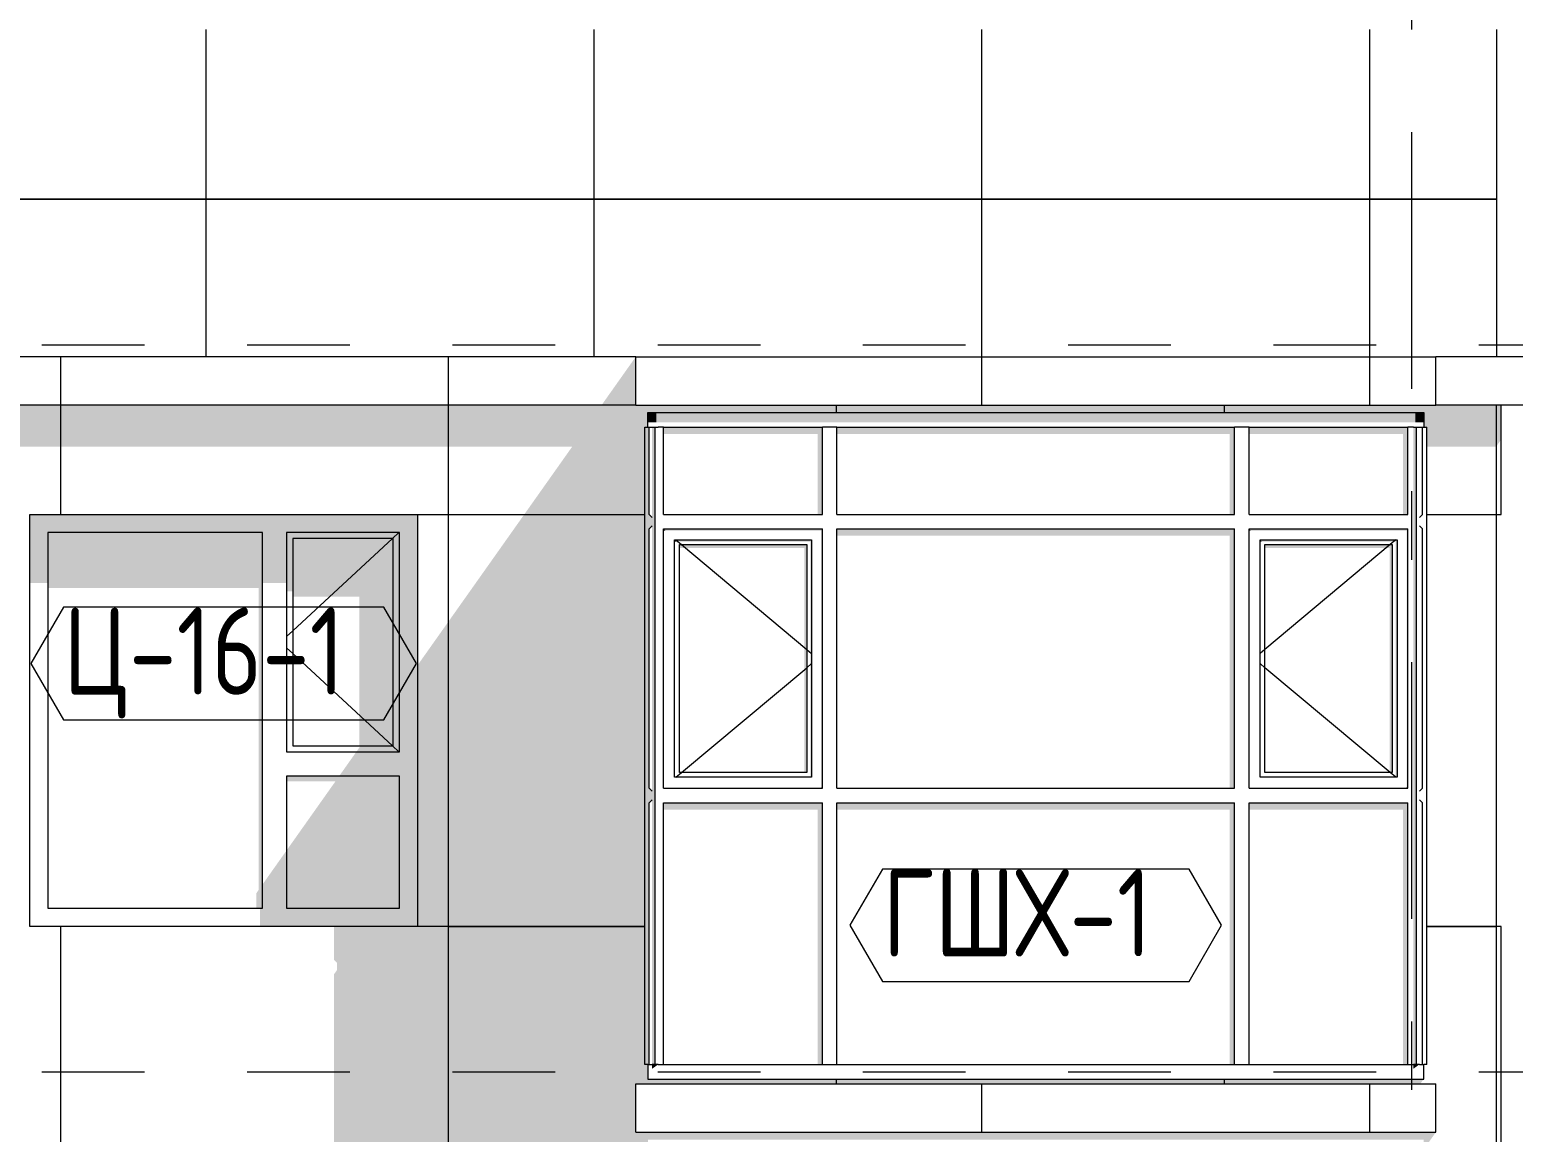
# Model space of a CAD drawing. Header units: millimetres. Extents: x 18162 to 7085488, y 72188 to 247925.
# Drawn here: x 5830809 to 5836929, y 148134 to 152684 of the extents above; entities that cross this region are included whole.
import ezdxf
from ezdxf.enums import TextEntityAlignment as Align

# ---------------------------------------------------------------- set-up
doc = ezdxf.new("R2010")
doc.units = ezdxf.units.MM
doc.header["$MEASUREMENT"] = 0
doc.linetypes.add('Dashed', pattern=[423.333333, 211.666667, -211.666667])
doc.linetypes.add('Double Dashed', pattern=[1093.611073, 529.166651, -211.666656, 141.111112, -211.666656])
for name, color, linetype in [('Archicad Windows', 7, 'Continuous'), ('Finish - Wall', 7, 'Continuous'), ('Structural - Bearing', 7, 'Continuous'), ('Structural - Grid', 7, 'Continuous')]:
    doc.layers.add(name, color=color, linetype=linetype)
doc.styles.add('GENERATED_STYLE_3', font='', dxfattribs={"width": 0.8})
doc.styles.get('GENERATED_STYLE_3').set_extended_font_data('ISOCPEUR MON')
doc.dimstyles.new('GENERATED_STYLE__19', dxfattribs={"dimtxt": 440.00001, "dimasz": 228, "dimexe": 0.18, "dimexo": 31028.935828, "dimgap": 0, "dimtad": 1, "dimdec": 0, "dimzin": 0, "dimdsep": 46, "dimtxsty": 'GENERATED_STYLE_3', "dimblk": 'ARROWHEAD_2', "dimblk1": 'ARROWHEAD_2', "dimblk2": 'ARROWHEAD_2', "dimcen": 0.09, "dimclrd": 13, "dimclre": 13, "dimclrt": 13, "dimadec": 0, "dimazin": 0, "dimtfac": 1, "dimtdec": 4, "dimtmove": 0, "dimatfit": 3, "dimfxl": 1, "dimtolj": 1, "dimtzin": 0, "dimarcsym": 0})
doc.dimstyles.new('GENERATED_STYLE__22', dxfattribs={"dimtxt": 440.00001, "dimasz": 228, "dimexe": 0.18, "dimexo": 32378.935859, "dimgap": 0, "dimtad": 1, "dimdec": 0, "dimzin": 0, "dimdsep": 46, "dimtxsty": 'GENERATED_STYLE_3', "dimblk": 'ARROWHEAD_2', "dimblk1": 'ARROWHEAD_2', "dimblk2": 'ARROWHEAD_2', "dimcen": 0.09, "dimclrd": 13, "dimclre": 13, "dimclrt": 13, "dimadec": 0, "dimazin": 0, "dimtfac": 1, "dimtdec": 4, "dimtmove": 0, "dimatfit": 3, "dimfxl": 1, "dimtolj": 1, "dimtzin": 0, "dimarcsym": 0})
doc.dimstyles.new('GENERATED_STYLE__23', dxfattribs={"dimtxt": 440.00001, "dimasz": 228, "dimexe": 0.18, "dimexo": 8313.817061, "dimgap": 0, "dimtad": 1, "dimdec": 0, "dimzin": 0, "dimdsep": 46, "dimtxsty": 'GENERATED_STYLE_3', "dimblk": 'ARROWHEAD_2', "dimblk1": 'ARROWHEAD_2', "dimblk2": 'ARROWHEAD_2', "dimcen": 0.09, "dimclrd": 13, "dimclre": 13, "dimclrt": 13, "dimadec": 0, "dimazin": 0, "dimtfac": 1, "dimtdec": 4, "dimtmove": 0, "dimatfit": 3, "dimfxl": 1, "dimtolj": 1, "dimtzin": 0, "dimarcsym": 0})
doc.dimstyles.new('GENERATED_STYLE__28', dxfattribs={"dimtxt": 440.00001, "dimasz": 228, "dimexe": 0.18, "dimexo": 14665.703396, "dimgap": 0, "dimtad": 1, "dimdec": 0, "dimzin": 0, "dimdsep": 46, "dimtxsty": 'GENERATED_STYLE_3', "dimblk": 'ARROWHEAD_2', "dimblk1": 'ARROWHEAD_2', "dimblk2": 'ARROWHEAD_2', "dimcen": 0.09, "dimclrd": 13, "dimclre": 13, "dimclrt": 13, "dimadec": 0, "dimazin": 0, "dimtfac": 1, "dimtdec": 4, "dimtmove": 0, "dimatfit": 3, "dimfxl": 1, "dimtolj": 1, "dimtzin": 0, "dimarcsym": 0})

# ---------------------------------------------------------------- blocks, each defined once
blk = doc.blocks.new('*X2422', base_point=(5785635.3, 106384.1))
at = {"layer": 'Structural - Bearing', "color": 8, "linetype": 'Continuous', "lineweight": 13}
for p, q in [((5830935.3, 148284.1), (5830935.3, 147684.1)), ((5832535.3, 148284.1), (5832535.3, 145984.1))]:
    blk.add_line(p, q, dxfattribs=at)
blk = doc.blocks.new('*X2433', base_point=(5785635.3, 106384.1))
at = {"layer": 'Structural - Bearing', "color": 8, "linetype": 'Continuous', "lineweight": 13}
for p, q in [((5830935.3, 151134.1), (5830935.3, 150684.1)), ((5832535.3, 151134.1), (5832535.3, 148984.1)), ((5834135.3, 151134.1), (5834135.3, 151104.1)), ((5835735.3, 151134.1), (5835735.3, 151104.1)), ((5832408.8, 150684.1), (5832535.3, 150684.1)), ((5832535.3, 150684.1), (5833346.4, 150684.1)), ((5836571.2, 150684.1), (5836835.3, 150684.1)), ((5836835.3, 150684.1), (5836858.8, 150684.1)), ((5830935.3, 148984.1), (5830935.3, 148384.1)), ((5832535.3, 148984.1), (5832408.8, 148984.1)), ((5832535.3, 148984.1), (5833346.4, 148984.1)), ((5832535.3, 148984.1), (5832535.3, 148384.1)), ((5833346.4, 148984.1), (5832535.3, 148984.1)), ((5836571.2, 148984.1), (5836835.3, 148984.1)), ((5836835.3, 148984.1), (5836571.2, 148984.1)), ((5836858.8, 148984.1), (5836835.3, 148984.1)), ((5836835.3, 148984.1), (5836858.8, 148984.1)), ((5830935.3, 148384.1), (5830935.3, 148284.1)), ((5832535.3, 148384.1), (5832535.3, 148284.1)), ((5834135.3, 148354.1), (5834135.3, 148334.1)), ((5835735.3, 148354.1), (5835735.3, 148334.1))]:
    blk.add_line(p, q, dxfattribs=at)
blk = doc.blocks.new('*X2435', base_point=(5785635.3, 106384.1))
at = {"layer": 'Structural - Bearing', "color": 7, "linetype": 'Continuous', "lineweight": 9}
for p, q in [((5834735.3, 148334.1), (5834735.3, 148134.1)), ((5836335.3, 148334.1), (5836335.3, 148134.1))]:
    blk.add_line(p, q, dxfattribs=at)
blk = doc.blocks.new('*X2444', base_point=(5785635.3, 106384.1))
at = {"layer": 'Structural - Bearing', "color": 8, "linetype": 'Continuous', "lineweight": 13}
for p, q in [((5830935.3, 151334.1), (5830935.3, 151134.1)), ((5832535.3, 151334.1), (5832535.3, 151134.1))]:
    blk.add_line(p, q, dxfattribs=at)
blk = doc.blocks.new('*X2451', base_point=(5785635.3, 106384.1))
at = {"layer": 'Structural - Bearing', "color": 7, "linetype": 'Continuous', "lineweight": 9}
for p, q in [((5834735.3, 151334.1), (5834735.3, 151134.1)), ((5836335.3, 151334.1), (5836335.3, 151134.1))]:
    blk.add_line(p, q, dxfattribs=at)
blk = doc.blocks.new('*X2459', base_point=(5785635.3, 106384.1))
at = {"layer": 'Structural - Bearing', "color": 7, "linetype": 'Continuous', "lineweight": 9}
for p, q in [((5836808.8, 151984.1), (5836835.3, 151984.1)), ((5836835.3, 151984.1), (5836808.8, 151984.1)), ((5836858.8, 151984.1), (5836835.3, 151984.1)), ((5836835.3, 151984.1), (5836858.8, 151984.1))]:
    blk.add_line(p, q, dxfattribs=at)
blk = doc.blocks.new('*X2460', base_point=(5785635.3, 106384.1))
at = {"layer": 'Structural - Bearing', "color": 7, "linetype": 'Continuous', "lineweight": 9}
for p, q in [((5831535.3, 152684.1), (5831535.3, 151984.1)), ((5833135.3, 152684.1), (5833135.3, 151984.1)), ((5834735.3, 152684.1), (5834735.3, 151984.1)), ((5836335.3, 152684.1), (5836335.3, 151984.1)), ((5831535.3, 151984.1), (5830435.3, 151984.1)), ((5830435.3, 151984.1), (5831535.3, 151984.1)), ((5831535.3, 151984.1), (5832035.3, 151984.1)), ((5831535.3, 151984.1), (5831535.3, 151384.1)), ((5832035.3, 151984.1), (5831535.3, 151984.1)), ((5833135.3, 151984.1), (5832035.3, 151984.1)), ((5832035.3, 151984.1), (5833135.3, 151984.1)), ((5833135.3, 151984.1), (5833635.3, 151984.1)), ((5833135.3, 151984.1), (5833135.3, 151384.1)), ((5833635.3, 151984.1), (5833135.3, 151984.1)), ((5834735.3, 151984.1), (5833635.3, 151984.1)), ((5833635.3, 151984.1), (5834735.3, 151984.1)), ((5834735.3, 151984.1), (5835235.3, 151984.1)), ((5834735.3, 151984.1), (5834735.3, 151384.1)), ((5835235.3, 151984.1), (5834735.3, 151984.1)), ((5836335.3, 151984.1), (5835235.3, 151984.1)), ((5835235.3, 151984.1), (5836335.3, 151984.1)), ((5836335.3, 151984.1), (5836808.8, 151984.1)), ((5836335.3, 151984.1), (5836335.3, 151384.1)), ((5836808.8, 151984.1), (5836335.3, 151984.1)), ((5831535.3, 151384.1), (5831535.3, 151334.1)), ((5833135.3, 151384.1), (5833135.3, 151334.1)), ((5834735.3, 151384.1), (5834735.3, 151334.1)), ((5836335.3, 151384.1), (5836335.3, 151334.1))]:
    blk.add_line(p, q, dxfattribs=at)
blk = doc.blocks.new('*X2462', base_point=(5785635.3, 106384.1))
at = {"layer": 'Structural - Bearing', "color": 7, "linetype": 'Continuous', "lineweight": 9}
blk.add_line((5836858.8, 150684.1), (5836878.8, 150684.1), dxfattribs=at)
blk = doc.blocks.new('*D2619', base_point=(5785635.3, 106384.1))
at = {"color": 12, "linetype": 'Continuous', "lineweight": 35}
for p, q in [((5838328.4, 148220.7), (5838628.4, 148047.5)), ((5838328.4, 145420.7), (5838628.4, 145247.5))]:
    blk.add_line(p, q, dxfattribs=at)
at = {"color": 13, "linetype": 'Continuous', "lineweight": 13}
for p, q in [((5838703.4, 148134.1), (5837187.8, 148134.1)), ((5838478.4, 145334.1), (5838478.4, 148134.1)), ((5838703.4, 145334.1), (5837187.8, 145334.1))]:
    blk.add_line(p, q, dxfattribs=at)
at = {"color": 13, "lineweight": 13, "char_height": 440, "attachment_point": 7, "rotation": 90, "style": 'GENERATED_STYLE_3'}
for s, insert in [('\\A1;{\\pql;\\fISOCPEUR MON|b0|i0|c0|p0;\\W0.800000;2,800}', (5838605.9, 146549.6)), ('\\A1;{\\pql;\\fISOCPEUR MON|b0|i0|c0|p0;\\W0.800000;200}', (5838518.1, 145420.8))]:
    blk.add_mtext(s, dxfattribs=dict(at, insert=insert))
blk = doc.blocks.new('ARROWHEAD_2')
at = {"color": 0, "linetype": 'Continuous', "lineweight": 0}
for p, q in [((-0.378, -0.655), (0.378, 0.655)), ((0, 0), (-1, 0))]:
    blk.add_line(p, q, dxfattribs=at)
blk = doc.blocks.new('*D2620', base_point=(5785635.3, 106384.1))
at = {"color": 12, "linetype": 'Continuous', "lineweight": 35}
for p, q in [((5838328.4, 148420.7), (5838628.4, 148247.5)), ((5838328.4, 148220.7), (5838628.4, 148047.5))]:
    blk.add_line(p, q, dxfattribs=at)
at = {"color": 13, "linetype": 'Continuous', "lineweight": 13}
for p, q in [((5838703.4, 148334.1), (5837187.8, 148334.1)), ((5838478.4, 148134.1), (5838478.4, 148334.1)), ((5838703.4, 148134.1), (5837187.8, 148134.1))]:
    blk.add_line(p, q, dxfattribs=at)
blk = doc.blocks.new('*D2621', base_point=(5785635.3, 106384.1))
at = {"color": 12, "linetype": 'Continuous', "lineweight": 35}
for p, q in [((5838328.4, 151220.7), (5838628.4, 151047.5)), ((5838328.4, 148420.7), (5838628.4, 148247.5))]:
    blk.add_line(p, q, dxfattribs=at)
at = {"color": 13, "linetype": 'Continuous', "lineweight": 13}
for p, q in [((5838703.4, 151134.1), (5837187.8, 151134.1)), ((5838478.4, 148334.1), (5838478.4, 151134.1)), ((5838703.4, 148334.1), (5837187.8, 148334.1))]:
    blk.add_line(p, q, dxfattribs=at)
at = {"color": 13, "lineweight": 13, "char_height": 440, "attachment_point": 7, "rotation": 90, "style": 'GENERATED_STYLE_3'}
for s, insert in [('\\A1;{\\pql;\\fISOCPEUR MON|b0|i0|c0|p0;\\W0.800000;200}', (5838012.1, 150865.2)), ('\\A1;{\\pql;\\fISOCPEUR MON|b0|i0|c0|p0;\\W0.800000;2,800}', (5838605.9, 149549.6)), ('\\A1;{\\pql;\\fISOCPEUR MON|b0|i0|c0|p0;\\W0.800000;200}', (5838518.1, 148420.8))]:
    blk.add_mtext(s, dxfattribs=dict(at, insert=insert))
blk = doc.blocks.new('*D2622', base_point=(5785635.3, 106384.1))
at = {"color": 12, "linetype": 'Continuous', "lineweight": 35}
for p, q in [((5838328.4, 151420.7), (5838628.4, 151247.5)), ((5838328.4, 151220.7), (5838628.4, 151047.5))]:
    blk.add_line(p, q, dxfattribs=at)
at = {"color": 13, "linetype": 'Continuous', "lineweight": 13}
for p, q in [((5838703.4, 151334.1), (5837187.8, 151334.1)), ((5838478.4, 151134.1), (5838478.4, 151334.1)), ((5838703.4, 151134.1), (5837187.8, 151134.1))]:
    blk.add_line(p, q, dxfattribs=at)
blk = doc.blocks.new('*D2623', base_point=(5785635.3, 106384.1))
at = {"color": 12, "linetype": 'Continuous', "lineweight": 35}
for p, q in [((5838328.4, 152770.7), (5838628.4, 152597.5)), ((5838328.4, 151420.7), (5838628.4, 151247.5))]:
    blk.add_line(p, q, dxfattribs=at)
at = {"color": 13, "linetype": 'Continuous', "lineweight": 13}
for p, q in [((5838703.4, 152684.1), (5837187.8, 152684.1)), ((5838478.4, 151334.1), (5838478.4, 152684.1)), ((5838703.4, 151334.1), (5837187.8, 151334.1))]:
    blk.add_line(p, q, dxfattribs=at)
at = {"color": 13, "lineweight": 13, "insert": (5838605.9, 151490.9), "char_height": 440, "attachment_point": 7, "rotation": 90, "style": 'GENERATED_STYLE_3'}
blk.add_mtext('\\A1;{\\pql;\\fISOCPEUR MON|b0|i0|c0|p0;\\W0.800000;1,350}', dxfattribs=at)
blk = doc.blocks.new('*D2624', base_point=(5785635.3, 106384.1))
at = {"color": 12, "linetype": 'Continuous', "lineweight": 35}
for p, q in [((5838328.4, 155770.7), (5838628.4, 155597.5)), ((5838328.4, 152770.7), (5838628.4, 152597.5))]:
    blk.add_line(p, q, dxfattribs=at)
at = {"color": 13, "linetype": 'Continuous', "lineweight": 13}
for p, q in [((5838703.4, 155684.1), (5824852.6, 155684.1)), ((5838478.4, 152684.1), (5838478.4, 155684.1)), ((5838703.4, 152684.1), (5837187.8, 152684.1))]:
    blk.add_line(p, q, dxfattribs=at)
at = {"color": 13, "lineweight": 13, "char_height": 440, "attachment_point": 7, "rotation": 90, "style": 'GENERATED_STYLE_3'}
for s, insert in [('\\A1;{\\pql;\\fISOCPEUR MON|b0|i0|c0|p0;\\W0.800000;200}', (5838518.1, 154859.7)), ('\\A1;{\\pql;\\fISOCPEUR MON|b0|i0|c0|p0;\\W0.800000;3,000}', (5838605.9, 153261.9))]:
    blk.add_mtext(s, dxfattribs=dict(at, insert=insert))
blk = doc.blocks.new('*D2633', base_point=(5785635.3, 106384.1))
at = {"color": 12, "linetype": 'Continuous', "lineweight": 35}
for p, q in [((5839537.7, 155770.7), (5839837.7, 155597.5)), ((5839537.7, 151420.7), (5839837.7, 151247.5))]:
    blk.add_line(p, q, dxfattribs=at)
at = {"color": 13, "linetype": 'Continuous', "lineweight": 13}
for p, q in [((5839912.7, 155684.1), (5838644.5, 155684.1)), ((5839687.7, 151334.1), (5839687.7, 155684.1)), ((5839912.7, 151334.1), (5838644.5, 151334.1))]:
    blk.add_line(p, q, dxfattribs=at)
at = {"color": 13, "lineweight": 13, "char_height": 440, "attachment_point": 7, "rotation": 90, "style": 'GENERATED_STYLE_3'}
for s, insert in [('\\A1;{\\pql;\\fISOCPEUR MON|b0|i0|c0|p0;\\W0.800000;200}', (5839727.4, 154859.7)), ('\\A1;{\\pql;\\fISOCPEUR MON|b0|i0|c0|p0;\\W0.800000;4,350}', (5839815.2, 152569.4))]:
    blk.add_mtext(s, dxfattribs=dict(at, insert=insert))
blk = doc.blocks.new('Label_184_3', base_point=(5831608.8, 149834.1))
at = {"color": 13, "linetype": 'Continuous', "lineweight": 13, "flags": 128}
blk.add_lwpolyline([(5830813.7, 150068.3), (5830947.8, 149836.1), (5832269.9, 149836.1), (5832404, 150068.3), (5832269.9, 150300.6), (5830947.8, 150300.6)], close=True, dxfattribs=at)
at = {"color": 13, "lineweight": 13, "insert": (5830947.8, 150299.9), "char_height": 360, "attachment_point": 1, "style": 'GENERATED_STYLE_3'}
blk.add_mtext('\\A1;{\\pql;\\pt0,253000;\\fISOCPEUR MON|b0|i0|c0|p0;\\W0.800000;Ц-16-1\\fISOCPEUR MON|b0|i0|c0|p0;\\W0.800000;\\A1{\\H.66x;\\S^  ;}\\fISOCPEUR MON|b0|i0|c0|p0;\\W0.800000;\\fISOCPEUR MON|b0|i0|c0|p0;\\W0.800000;\\A1{\\H.66x;\\S^  ;}\\fISOCPEUR MON|b0|i0|c0|p0;\\W0.800000; \\fISOCPEUR MON|b0|i0|c0|p0;\\W0.800000;\\fISOCPEUR MON|b0|i0|c0|p0;\\W0.800000;\\fISOCPEUR MON|b0|i0|c0|p0;\\W0.800000;\\fISOCPEUR MON|b0|i0|c0|p0;\\W0.800000;\\fISOCPEUR MON|b0|i0|c0|p0;\\W0.800000;\\fISOCPEUR MON|b0|i0|c0|p0;\\W0.800000;\\fISOCPEUR MON|b0|i0|c0|p0;\\W0.800000;\\fISOCPEUR MON|b0|i0|c0|p0;\\W0.800000;\\fISOCPEUR MON|b0|i0|c0|p0;\\W0.800000;\\fISOCPEUR MON|b0|i0|c0|p0;\\W0.800000;\\fISOCPEUR MON|b0|i0|c0|p0;\\W0.800000;\\fISOCPEUR MON|b0|i0|c0|p0;\\W0.800000;\\fISOCPEUR MON|b0|i0|c0|p0;\\W0.800000;\\fISOCPEUR MON|b0|i0|c0|p0;\\W0.800000;\\fISOCPEUR MON|b0|i0|c0|p0;\\W0.800000;\\fISOCPEUR MON|b0|i0|c0|p0;\\W0.800000;\\fISOCPEUR MON|b0|i0|c0|p0;\\W0.800000;\\fISOCPEUR MON|b0|i0|c0|p0;\\W0.800000;\\fISOCPEUR MON|b0|i0|c0|p0;\\W0.800000;\\fISOCPEUR MON|b0|i0|c0|p0;\\W0.800000;\\fISOCPEUR MON|b0|i0|c0|p0;\\W0.800000;\\fISOCPEUR MON|b0|i0|c0|p0;\\W0.800000;\\fISOCPEUR MON|b0|i0|c0|p0;\\W0.800000;\\fISOCPEUR MON|b0|i0|c0|p0;\\W0.800000;\\fISOCPEUR MON|b0|i0|c0|p0;\\W0.800000;\\fISOCPEUR MON|b0|i0|c0|p0;\\W0.800000;\\fISOCPEUR MON|b0|i0|c0|p0;\\W0.800000;\\fISOCPEUR MON|b0|i0|c0|p0;\\W0.800000;\\fISOCPEUR MON|b0|i0|c0|p0;\\W0.800000;\\fISOCPEUR MON|b0|i0|c0|p0;\\W0.800000;\\fISOCPEUR MON|b0|i0|c0|p0;\\W0.800000;\\fISOCPEUR MON|b0|i0|c0|p0;\\W0.800000;\\fISOCPEUR MON|b0|i0|c0|p0;\\W0.800000;\\fISOCPEUR MON|b0|i0|c0|p0;\\W0.800000;\\fISOCPEUR MON|b0|i0|c0|p0;\\W0.800000;\\fISOCPEUR MON|b0|i0|c0|p0;\\W0.800000;\\fISOCPEUR MON|b0|i0|c0|p0;\\W0.800000;\\fISOCPEUR MON|b0|i0|c0|p0;\\W0.800000;\\fISOCPEUR MON|b0|i0|c0|p0;\\W0.800000;\\fISOCPEUR MON|b0|i0|c0|p0;\\W0.800000;\\fISOCPEUR MON|b0|i0|c0|p0;\\W0.800000;\\fISOCPEUR MON|b0|i0|c0|p0;\\W0.800000;\\fISOCPEUR MON|b0|i0|c0|p0;\\W0.800000;}', dxfattribs=at)
blk = doc.blocks.new('Label_236_3', base_point=(5834958.8, 148754.1))
at = {"color": 13, "linetype": 'Continuous', "lineweight": 13, "flags": 128}
blk.add_lwpolyline([(5834192.4, 148988.3), (5834326.5, 148756.1), (5835591.1, 148756.1), (5835725.2, 148988.3), (5835591.1, 149220.6), (5834326.5, 149220.6)], close=True, dxfattribs=at)
at = {"color": 13, "lineweight": 13, "insert": (5834326.5, 149219.9), "char_height": 360, "attachment_point": 1, "style": 'GENERATED_STYLE_3'}
blk.add_mtext('\\A1;{\\pql;\\pt0,253000;\\fISOCPEUR MON|b0|i0|c0|p0;\\W0.800000;ГШХ-1\\fISOCPEUR MON|b0|i0|c0|p0;\\W0.800000;\\A1{\\H.66x;\\S^  ;}\\fISOCPEUR MON|b0|i0|c0|p0;\\W0.800000;\\fISOCPEUR MON|b0|i0|c0|p0;\\W0.800000;\\A1{\\H.66x;\\S^  ;}\\fISOCPEUR MON|b0|i0|c0|p0;\\W0.800000; \\fISOCPEUR MON|b0|i0|c0|p0;\\W0.800000;\\fISOCPEUR MON|b0|i0|c0|p0;\\W0.800000;\\fISOCPEUR MON|b0|i0|c0|p0;\\W0.800000;\\fISOCPEUR MON|b0|i0|c0|p0;\\W0.800000;\\fISOCPEUR MON|b0|i0|c0|p0;\\W0.800000;\\fISOCPEUR MON|b0|i0|c0|p0;\\W0.800000;\\fISOCPEUR MON|b0|i0|c0|p0;\\W0.800000;\\fISOCPEUR MON|b0|i0|c0|p0;\\W0.800000;\\fISOCPEUR MON|b0|i0|c0|p0;\\W0.800000;\\fISOCPEUR MON|b0|i0|c0|p0;\\W0.800000;\\fISOCPEUR MON|b0|i0|c0|p0;\\W0.800000;\\fISOCPEUR MON|b0|i0|c0|p0;\\W0.800000;\\fISOCPEUR MON|b0|i0|c0|p0;\\W0.800000;\\fISOCPEUR MON|b0|i0|c0|p0;\\W0.800000;\\fISOCPEUR MON|b0|i0|c0|p0;\\W0.800000;\\fISOCPEUR MON|b0|i0|c0|p0;\\W0.800000;\\fISOCPEUR MON|b0|i0|c0|p0;\\W0.800000;\\fISOCPEUR MON|b0|i0|c0|p0;\\W0.800000;\\fISOCPEUR MON|b0|i0|c0|p0;\\W0.800000;\\fISOCPEUR MON|b0|i0|c0|p0;\\W0.800000;\\fISOCPEUR MON|b0|i0|c0|p0;\\W0.800000;\\fISOCPEUR MON|b0|i0|c0|p0;\\W0.800000;\\fISOCPEUR MON|b0|i0|c0|p0;\\W0.800000;\\fISOCPEUR MON|b0|i0|c0|p0;\\W0.800000;\\fISOCPEUR MON|b0|i0|c0|p0;\\W0.800000;\\fISOCPEUR MON|b0|i0|c0|p0;\\W0.800000;\\fISOCPEUR MON|b0|i0|c0|p0;\\W0.800000;\\fISOCPEUR MON|b0|i0|c0|p0;\\W0.800000;\\fISOCPEUR MON|b0|i0|c0|p0;\\W0.800000;\\fISOCPEUR MON|b0|i0|c0|p0;\\W0.800000;\\fISOCPEUR MON|b0|i0|c0|p0;\\W0.800000;\\fISOCPEUR MON|b0|i0|c0|p0;\\W0.800000;\\fISOCPEUR MON|b0|i0|c0|p0;\\W0.800000;\\fISOCPEUR MON|b0|i0|c0|p0;\\W0.800000;\\fISOCPEUR MON|b0|i0|c0|p0;\\W0.800000;\\fISOCPEUR MON|b0|i0|c0|p0;\\W0.800000;\\fISOCPEUR MON|b0|i0|c0|p0;\\W0.800000;\\fISOCPEUR MON|b0|i0|c0|p0;\\W0.800000;\\fISOCPEUR MON|b0|i0|c0|p0;\\W0.800000;\\fISOCPEUR MON|b0|i0|c0|p0;\\W0.800000;\\fISOCPEUR MON|b0|i0|c0|p0;\\W0.800000;\\fISOCPEUR MON|b0|i0|c0|p0;\\W0.800000;\\fISOCPEUR MON|b0|i0|c0|p0;\\W0.800000;}', dxfattribs=at)
blk = doc.blocks.new('Standard grid marker[379]_3', base_point=(5836508.8, 166384.1))
at = {"layer": 'Structural - Grid', "color": 13, "linetype": 'Double Dashed', "lineweight": 13, "ltscale": 2}
blk.add_line((5836508.8, 165384.1), (5836508.8, 100884.1), dxfattribs=at)
at = {"layer": 'Structural - Grid', "color": 13, "lineweight": 13, "style": 'GENERATED_STYLE_3'}
blk.add_attdef('AC_MarkerText_1', text='', height=500, rotation=360, dxfattribs=at).set_placement((5836508.8, 99534.1), align=Align.TOP_CENTER)

msp = doc.modelspace()

# ---------------------------------------------------------------- hatches: boundary and pattern name
at = {"layer": 'Archicad Windows', "linetype": 'Continuous', "lineweight": 0}
for points in [[(5831768.8, 150609.1), (5831868.8, 150609.1), (5832333.8, 150609.1), (5832408.8, 150609.1), (5832408.8, 150684.1), (5830808.8, 150684.1), (5830808.8, 150609.1), (5830883.8, 150609.1)], [(5830883.8, 150609.1), (5830808.8, 150609.1), (5830808.8, 150401.2), (5830883.8, 150401.2)], [(5831768.8, 150609.1), (5830883.8, 150609.1), (5830883.8, 150380), (5831753.8, 150380), (5831753.8, 149135), (5831743.8, 149120.8), (5831743.8, 149059.1), (5831768.8, 149059.1)], [(5831868.8, 150609.1), (5831768.8, 150609.1), (5831768.8, 150401.2), (5831868.8, 150401.2)], [(5832333.8, 150609.1), (5831868.8, 150609.1), (5831868.8, 150584.1), (5831893.8, 150584.1), (5832308.8, 150584.1), (5832333.8, 150584.1)], [(5832333.8, 149704.1), (5832333.8, 149604.1), (5832333.8, 149059.1), (5832408.8, 149059.1), (5832408.8, 150609.1), (5832333.8, 150609.1)], [(5831893.8, 150584.1), (5831868.8, 150584.1), (5831868.8, 150365.9), (5831893.8, 150365.9)], [(5832308.8, 150584.1), (5831893.8, 150584.1), (5831893.8, 150344.7), (5832168.8, 150344.7), (5832168.8, 149729.1), (5832308.8, 149729.1)], [(5832308.8, 149729.1), (5832333.8, 149729.1), (5832333.8, 150584.1), (5832308.8, 150584.1)], [(5832085.5, 149604.1), (5832333.8, 149604.1), (5832333.8, 149704.1), (5832156.2, 149704.1)], [(5832173.9, 149729.1), (5832156.2, 149704.1), (5832333.8, 149704.1), (5832333.8, 149729.1)], [(5831868.8, 149582.9), (5832070.5, 149582.9), (5831868.8, 149297.6), (5831868.8, 149059.1), (5832333.8, 149059.1), (5832333.8, 149604.1), (5831868.8, 149604.1)], [(5831868.8, 149297.6), (5831768.8, 149156.2), (5831768.8, 149059.1), (5831868.8, 149059.1)], [(5832408.8, 149059.1), (5831758.8, 149059.1), (5831758.8, 148984.1), (5832408.8, 148984.1)]]:
    msp.add_hatch(color=49, dxfattribs=at).paths.add_polyline_path(points)
at = {"layer": 'Finish - Wall', "linetype": 'Continuous', "lineweight": 0}
for points in [[(5833358.8, 151063.4), (5833393.8, 151063.4), (5833393.8, 151104.1), (5833358.8, 151104.1)], [(5833393.8, 151104.1), (5833393.8, 151063.4), (5834108.8, 151063.4), (5834108.8, 151104.1)], [(5834108.8, 151104.1), (5834108.8, 151063.4), (5835808.8, 151063.4), (5835808.8, 151104.1)], [(5835808.8, 151104.1), (5835808.8, 151063.4), (5836523.8, 151063.4), (5836523.8, 151104.1)], [(5836558.8, 151104.1), (5836523.8, 151104.1), (5836523.8, 151063.4), (5836558.8, 151063.4)], [(5833346.4, 151044.1), (5833346.4, 150654.1), (5833388.8, 150654.1), (5833388.8, 151044.1), (5833376.4, 151044.1), (5833376.4, 150671.5), (5833363.8, 150684.1), (5833363.8, 151044.1)], [(5833423.8, 151044.1), (5833423.8, 151015.8), (5834058.8, 151015.8), (5834058.8, 150684.1), (5834078.8, 150684.1), (5834078.8, 151044.1)], [(5834138.8, 151044.1), (5834138.8, 151015.8), (5835758.8, 151015.8), (5835758.8, 150684.1), (5835778.8, 150684.1), (5835778.8, 151044.1)], [(5835838.8, 151044.1), (5835838.8, 151015.8), (5836473.8, 151015.8), (5836473.8, 150684.1), (5836493.8, 150684.1), (5836493.8, 151044.1)], [(5836516.4, 150654.1), (5836528.8, 150654.1), (5836528.8, 151044.1), (5836516.4, 151044.1)], [(5836553.8, 151044.1), (5836553.8, 151037), (5836558.8, 151044.1)], [(5836541.2, 150671.5), (5836547.5, 150675.2), (5836553.8, 150684.1)], [(5834078.8, 150624.1), (5833423.8, 150624.1), (5833430.9, 150617), (5834071.8, 150617)], [(5833430.9, 150617), (5833423.8, 150624.1), (5833423.8, 150617)], [(5834071.8, 150617), (5834073.8, 150617), (5834073.8, 149559.1), (5834078.8, 149554.1), (5834078.8, 150624.1)], [(5834138.8, 150595.8), (5835758.8, 150595.8), (5835758.8, 149554.1), (5835778.8, 149554.1), (5835778.8, 150624.1), (5834138.8, 150624.1)], [(5836493.8, 150624.1), (5835838.8, 150624.1), (5835845.9, 150617), (5836486.8, 150617)], [(5835838.8, 150624.1), (5835838.8, 150617), (5835845.9, 150617)], [(5836486.8, 150617), (5836488.8, 150617), (5836488.8, 149559.1), (5836493.8, 149554.1), (5836493.8, 150624.1)], [(5836516.4, 149524.1), (5836528.8, 149524.1), (5836528.8, 150654.1), (5836516.4, 150654.1)], [(5833475.9, 150572), (5833468.8, 150579.1), (5833468.8, 150572)], [(5833468.8, 150579.1), (5833475.9, 150572), (5834026.8, 150572), (5834033.8, 150579.1)], [(5833488.8, 150544.9), (5834003.8, 150544.9), (5834003.8, 149619.1), (5834013.8, 149619.1), (5834013.8, 150559.1), (5833488.8, 150559.1)], [(5834026.8, 150572), (5834028.8, 150572), (5834028.8, 149604.1), (5834033.8, 149599.1), (5834033.8, 150579.1)], [(5835890.9, 150572), (5835883.8, 150579.1), (5835883.8, 150572)], [(5835883.8, 150579.1), (5835890.9, 150572), (5836441.8, 150572), (5836448.8, 150579.1)], [(5836428.8, 150559.1), (5835903.8, 150559.1), (5835903.8, 150544.9), (5836418.8, 150544.9), (5836418.8, 149619.1), (5836428.8, 149619.1)], [(5836441.8, 150572), (5836443.8, 150572), (5836443.8, 149604.1), (5836448.8, 149599.1), (5836448.8, 150579.1)], [(5834028.8, 149599.1), (5834033.8, 149599.1), (5834028.8, 149604.1)], [(5836443.8, 149599.1), (5836448.8, 149599.1), (5836443.8, 149604.1)], [(5833388.8, 149524.1), (5833346.4, 149524.1), (5833346.4, 148414.1), (5833363.8, 148414.1), (5833363.8, 149494.1), (5833376.4, 149506.6), (5833376.4, 148414.1), (5833388.8, 148414.1)], [(5834073.8, 149554.1), (5834078.8, 149554.1), (5834073.8, 149559.1)], [(5836488.8, 149554.1), (5836493.8, 149554.1), (5836488.8, 149559.1)], [(5836516.4, 148414.1), (5836528.8, 148414.1), (5836528.8, 149524.1), (5836516.4, 149524.1)], [(5836541.2, 149541.5), (5836547.5, 149545.2), (5836553.8, 149554.1)], [(5833423.8, 149494.1), (5833423.8, 149465.8), (5834058.8, 149465.8), (5834058.8, 148414.1), (5834078.8, 148414.1), (5834078.8, 149494.1)], [(5835778.8, 149494.1), (5834138.8, 149494.1), (5834138.8, 149465.8), (5835758.8, 149465.8), (5835758.8, 148414.1), (5835778.8, 148414.1)], [(5836493.8, 149494.1), (5835838.8, 149494.1), (5835838.8, 149465.8), (5836473.8, 149465.8), (5836473.8, 148414.1), (5836493.8, 148414.1)], [(5833376.4, 148396.5), (5833393.8, 148408.8), (5833393.8, 148414.1), (5833376.4, 148414.1)], [(5833401.2, 148414.1), (5833393.8, 148414.1), (5833393.8, 148408.8)], [(5836516.4, 148396.5), (5836523.8, 148401.7), (5836523.8, 148414.1), (5836516.4, 148414.1)], [(5836541.2, 148414.1), (5836523.8, 148414.1), (5836523.8, 148401.7)]]:
    msp.add_hatch(color=49, dxfattribs=at).paths.add_polyline_path(points)
h = msp.add_hatch(color=49, dxfattribs=at)
h.paths.add_polyline_path([(5833388.8, 150654.1), (5833346.4, 150654.1), (5833346.4, 149524.1), (5833388.8, 149524.1)])
h.paths.add_polyline_path([(5833363.8, 150624.1), (5833376.4, 150636.6), (5833376.4, 149541.5), (5833363.8, 149554.1)], flags=0)
at = {"layer": 'Structural - Bearing', "linetype": 'Continuous', "lineweight": 0}
for points in [[(5833167.4, 151134.1), (5833308.8, 151134.1), (5833308.8, 151334.1)], [(5817058.8, 151104.1), (5820558.8, 151104.1), (5820558.8, 151044.1), (5820578.3, 151044.1), (5820578.3, 150964), (5826547.1, 150964), (5825908.8, 150061.3), (5825908.8, 148984.1), (5825563.8, 148984.1), (5825563.8, 148845.6), (5825576.4, 148833), (5825576.4, 148803.4), (5825563.8, 148785.6), (5825563.8, 148284.1), (5826808.8, 148284.1), (5826808.8, 148334.1), (5830044.7, 148334.1), (5830058.8, 148354.1), (5826858.8, 148354.1), (5826858.8, 148414.1), (5826846.4, 148414.1), (5826846.4, 151044.1), (5826858.8, 151044.1), (5826858.8, 151104.1), (5830058.8, 151104.1), (5830058.8, 151044.1), (5830071.2, 151044.1), (5830071.2, 150964), (5833047.1, 150964), (5832408.8, 150061.3), (5832408.8, 148984.1), (5832063.8, 148984.1), (5832063.8, 148845.6), (5832076.4, 148833), (5832076.4, 148803.4), (5832063.8, 148785.6), (5832063.8, 148284.1), (5833308.8, 148284.1), (5833308.8, 148334.1), (5836544.7, 148334.1), (5836558.8, 148354.1), (5833358.8, 148354.1), (5833358.8, 148414.1), (5833346.4, 148414.1), (5833346.4, 151044.1), (5833358.8, 151044.1), (5833358.8, 151104.1), (5836558.8, 151104.1), (5836558.8, 151044.1), (5836571.2, 151044.1), (5836571.2, 150964), (5836858.1, 150964), (5836858.8, 150964.9), (5836858.8, 151134.1), (5835838.8, 151134.1), (5822269.6, 151134.1), (5819816.7, 151134.1), (5817058.8, 151134.1)], [(5836858.8, 151134.1), (5836858.8, 150964.9), (5836878.8, 150993.2), (5836878.8, 151134.1)], [(5832063.8, 145984.1), (5832063.8, 145845.6), (5832076.4, 145833), (5832076.4, 145803.4), (5832063.8, 145785.6), (5832063.8, 145334.1), (5836544.7, 145334.1), (5836558.8, 145354.1), (5833358.8, 145354.1), (5833358.8, 145414.1), (5833346.4, 145414.1), (5833346.4, 148044.1), (5833358.8, 148044.1), (5833358.8, 148104.1), (5836558.8, 148104.1), (5836558.8, 148063.4), (5836608.8, 148134.1), (5833308.8, 148134.1), (5833308.8, 148284.1), (5832063.8, 148284.1), (5832063.8, 147715.6), (5832076.4, 147703), (5832076.4, 147684.1), (5832408.8, 147684.1), (5832408.8, 145984.1)]]:
    msp.add_hatch(color=49, dxfattribs=at).paths.add_polyline_path(points)

# ---------------------------------------------------------------- linework, layer by layer
at = {"color": 8, "linetype": 'Dashed', "lineweight": 13, "ltscale": 2}
for p, q in [((5800379.4, 151384.1), (5841359.8, 151384.1)), ((5800379.4, 148384.1), (5841359.8, 148384.1))]:
    msp.add_line(p, q, dxfattribs=at)
at = {"layer": 'Archicad Windows', "color": 7, "linetype": 'Continuous', "lineweight": 13}
for p, q in [((5830808.8, 150684.1), (5832408.8, 150684.1)), ((5830808.8, 148984.1), (5830808.8, 150684.1)), ((5832408.8, 150684.1), (5832408.8, 148984.1)), ((5832408.8, 148984.1), (5830808.8, 148984.1))]:
    msp.add_line(p, q, dxfattribs=at)
at = {"layer": 'Archicad Windows', "color": 7, "linetype": 'Continuous', "lineweight": 9}
for p, q in [((5830883.8, 150609.1), (5830883.8, 149059.1)), ((5831768.8, 150609.1), (5830883.8, 150609.1)), ((5831768.8, 149059.1), (5831768.8, 150609.1)), ((5831868.8, 150609.1), (5831868.8, 149704.1)), ((5832333.8, 150609.1), (5831868.8, 150609.1)), ((5832331.9, 150609.1), (5832304.9, 150584.1)), ((5832333.8, 149704.1), (5832333.8, 150609.1)), ((5831893.8, 150584.1), (5831893.8, 149729.1)), ((5832308.8, 150584.1), (5831893.8, 150584.1)), ((5832304.9, 150584.1), (5831893.8, 150202.9)), ((5832308.8, 149729.1), (5832308.8, 150584.1)), ((5831893.8, 150202.9), (5831868.8, 150179.7)), ((5831893.8, 150110.2), (5831868.8, 150133.4)), ((5832304.9, 149729.1), (5831893.8, 150110.2)), ((5831868.8, 149704.1), (5832333.8, 149704.1)), ((5831893.8, 149729.1), (5832308.8, 149729.1)), ((5832331.9, 149704.1), (5832304.9, 149729.1)), ((5831868.8, 149604.1), (5831868.8, 149059.1)), ((5832333.8, 149604.1), (5831868.8, 149604.1)), ((5832333.8, 149059.1), (5832333.8, 149604.1)), ((5830883.8, 149059.1), (5831768.8, 149059.1)), ((5831868.8, 149059.1), (5832333.8, 149059.1))]:
    msp.add_line(p, q, dxfattribs=at)
at = {"layer": 'Finish - Wall', "color": 7, "linetype": 'Continuous', "lineweight": 9}
for p, q in [((5833358.8, 151044.1), (5833358.8, 151104.1)), ((5833358.8, 151104.1), (5833393.8, 151104.1)), ((5833393.8, 151104.1), (5834108.8, 151104.1)), ((5834108.8, 151104.1), (5835808.8, 151104.1)), ((5835808.8, 151104.1), (5836523.8, 151104.1)), ((5836523.8, 151104.1), (5836558.8, 151104.1)), ((5836558.8, 151104.1), (5836558.8, 151044.1)), ((5833346.4, 151044.1), (5833358.8, 151044.1)), ((5833346.4, 150654.1), (5833346.4, 151044.1)), ((5833358.8, 151044.1), (5833363.8, 151044.1)), ((5833363.8, 151044.1), (5833376.4, 151044.1)), ((5833363.8, 150684.1), (5833363.8, 151044.1)), ((5833376.4, 151044.1), (5833388.8, 151044.1)), ((5833388.8, 151044.1), (5833401.2, 151044.1)), ((5833388.8, 150654.1), (5833388.8, 151044.1)), ((5833423.8, 151044.1), (5833401.2, 151044.1)), ((5833423.8, 151044.1), (5834078.8, 151044.1)), ((5833423.8, 150684.1), (5833423.8, 151044.1)), ((5834138.8, 151044.1), (5834078.8, 151044.1)), ((5834078.8, 150684.1), (5834078.8, 151044.1)), ((5834138.8, 151044.1), (5835778.8, 151044.1)), ((5834138.8, 150684.1), (5834138.8, 151044.1)), ((5835838.8, 151044.1), (5835778.8, 151044.1)), ((5835778.8, 150684.1), (5835778.8, 151044.1)), ((5835838.8, 151044.1), (5836493.8, 151044.1)), ((5835838.8, 150684.1), (5835838.8, 151044.1)), ((5836516.4, 151044.1), (5836493.8, 151044.1)), ((5836493.8, 150684.1), (5836493.8, 151044.1)), ((5836516.4, 151044.1), (5836528.8, 151044.1)), ((5836528.8, 151044.1), (5836541.2, 151044.1)), ((5836528.8, 150654.1), (5836528.8, 151044.1)), ((5836541.2, 151044.1), (5836553.8, 151044.1)), ((5836553.8, 151044.1), (5836558.8, 151044.1)), ((5836553.8, 150684.1), (5836553.8, 151044.1)), ((5836558.8, 151044.1), (5836571.2, 151044.1)), ((5836571.2, 150654.1), (5836571.2, 151044.1)), ((5833363.8, 150684.1), (5833376.4, 150671.5)), ((5833423.8, 150684.1), (5834078.8, 150684.1)), ((5834138.8, 150684.1), (5835778.8, 150684.1)), ((5835838.8, 150684.1), (5836493.8, 150684.1)), ((5836541.2, 150671.5), (5836553.8, 150684.1)), ((5833346.4, 149524.1), (5833346.4, 150654.1)), ((5833376.4, 150636.6), (5833363.8, 150624.1)), ((5833363.8, 149554.1), (5833363.8, 150624.1)), ((5833388.8, 149524.1), (5833388.8, 150654.1)), ((5833423.8, 149554.1), (5833423.8, 150624.1)), ((5833423.8, 150624.1), (5834078.8, 150624.1)), ((5834078.8, 149554.1), (5834078.8, 150624.1)), ((5834138.8, 149554.1), (5834138.8, 150624.1)), ((5834138.8, 150624.1), (5835778.8, 150624.1)), ((5835778.8, 149554.1), (5835778.8, 150624.1)), ((5835838.8, 149554.1), (5835838.8, 150624.1)), ((5835838.8, 150624.1), (5836493.8, 150624.1)), ((5836493.8, 149554.1), (5836493.8, 150624.1)), ((5836528.8, 149524.1), (5836528.8, 150654.1)), ((5836553.8, 150624.1), (5836541.2, 150636.6)), ((5836553.8, 149554.1), (5836553.8, 150624.1)), ((5836571.2, 149524.1), (5836571.2, 150654.1)), ((5833468.8, 149599.1), (5833468.8, 150579.1)), ((5833468.8, 150579.1), (5834033.8, 150579.1)), ((5833473.7, 150579.1), (5833497.6, 150559.1)), ((5833488.8, 150559.1), (5834013.8, 150559.1)), ((5833488.8, 149619.1), (5833488.8, 150559.1)), ((5833497.6, 150559.1), (5834013.8, 150126.7)), ((5834013.8, 150559.1), (5834013.8, 149619.1)), ((5834033.8, 150579.1), (5834033.8, 149599.1)), ((5835883.8, 149599.1), (5835883.8, 150579.1)), ((5835883.8, 150579.1), (5836448.8, 150579.1)), ((5835903.8, 150559.1), (5836428.8, 150559.1)), ((5836420.1, 150559.1), (5835903.8, 150126.7)), ((5835903.8, 149619.1), (5835903.8, 150559.1)), ((5836444, 150579.1), (5836420.1, 150559.1)), ((5836428.8, 150559.1), (5836428.8, 149619.1)), ((5836448.8, 150579.1), (5836448.8, 149599.1)), ((5834013.8, 150126.7), (5834033.8, 150110)), ((5835903.8, 150126.7), (5835883.8, 150110)), ((5834013.8, 150051.4), (5834033.8, 150068.1)), ((5835903.8, 150051.4), (5835883.8, 150068.1)), ((5833497.6, 149619.1), (5834013.8, 150051.4)), ((5836420.1, 149619.1), (5835903.8, 150051.4)), ((5834033.8, 149599.1), (5833468.8, 149599.1)), ((5833473.7, 149599.1), (5833497.6, 149619.1)), ((5834013.8, 149619.1), (5833488.8, 149619.1)), ((5836448.8, 149599.1), (5835883.8, 149599.1)), ((5836428.8, 149619.1), (5835903.8, 149619.1)), ((5836444, 149599.1), (5836420.1, 149619.1)), ((5833346.4, 148414.1), (5833346.4, 149524.1)), ((5833363.8, 149554.1), (5833376.4, 149541.5)), ((5833376.4, 149506.6), (5833363.8, 149494.1)), ((5833388.8, 148414.1), (5833388.8, 149524.1)), ((5833423.8, 149554.1), (5834078.8, 149554.1)), ((5834138.8, 149554.1), (5835778.8, 149554.1)), ((5835838.8, 149554.1), (5836493.8, 149554.1)), ((5836528.8, 148414.1), (5836528.8, 149524.1)), ((5836541.2, 149541.5), (5836553.8, 149554.1)), ((5836553.8, 149494.1), (5836541.2, 149506.6)), ((5836571.2, 148414.1), (5836571.2, 149524.1)), ((5833363.8, 148414.1), (5833363.8, 149494.1)), ((5833423.8, 148414.1), (5833423.8, 149494.1)), ((5833423.8, 149494.1), (5834078.8, 149494.1)), ((5834078.8, 148414.1), (5834078.8, 149494.1)), ((5834138.8, 148414.1), (5834138.8, 149494.1)), ((5834138.8, 149494.1), (5835778.8, 149494.1)), ((5835778.8, 148414.1), (5835778.8, 149494.1)), ((5835838.8, 148414.1), (5835838.8, 149494.1)), ((5835838.8, 149494.1), (5836493.8, 149494.1)), ((5836493.8, 148414.1), (5836493.8, 149494.1)), ((5836553.8, 148414.1), (5836553.8, 149494.1)), ((5833358.8, 148414.1), (5833346.4, 148414.1)), ((5833358.8, 148414.1), (5833363.8, 148414.1)), ((5833358.8, 148414.1), (5833358.8, 148354.1)), ((5833363.8, 148414.1), (5833376.4, 148414.1)), ((5833388.8, 148414.1), (5833376.4, 148414.1)), ((5833401.2, 148414.1), (5833388.8, 148414.1)), ((5833401.2, 148414.1), (5833423.8, 148414.1)), ((5833423.8, 148414.1), (5834078.8, 148414.1)), ((5834078.8, 148414.1), (5834138.8, 148414.1)), ((5834138.8, 148414.1), (5835778.8, 148414.1)), ((5835778.8, 148414.1), (5835838.8, 148414.1)), ((5835838.8, 148414.1), (5836493.8, 148414.1)), ((5836493.8, 148414.1), (5836516.4, 148414.1)), ((5836528.8, 148414.1), (5836516.4, 148414.1)), ((5836541.2, 148414.1), (5836528.8, 148414.1)), ((5836541.2, 148414.1), (5836553.8, 148414.1)), ((5836553.8, 148414.1), (5836558.8, 148414.1)), ((5836558.8, 148354.1), (5836558.8, 148414.1)), ((5836571.2, 148414.1), (5836558.8, 148414.1)), ((5833358.8, 148354.1), (5833393.8, 148354.1)), ((5833393.8, 148354.1), (5834108.8, 148354.1)), ((5834108.8, 148354.1), (5835808.8, 148354.1)), ((5835808.8, 148354.1), (5836523.8, 148354.1)), ((5836523.8, 148354.1), (5836558.8, 148354.1))]:
    msp.add_line(p, q, dxfattribs=at)
at = {"layer": 'Structural - Bearing', "color": 7, "linetype": 'Continuous', "lineweight": 13}
for p, q in [((5836858.8, 152684.1), (5836858.8, 151334.1)), ((5833308.8, 151334.1), (5830108.8, 151334.1)), ((5833308.8, 151134.1), (5833308.8, 151334.1)), ((5833308.8, 151334.1), (5836608.8, 151334.1)), ((5836978.4, 151334.1), (5836608.8, 151334.1)), ((5836608.8, 151134.1), (5836608.8, 151334.1)), ((5833308.8, 151134.1), (5830108.8, 151134.1)), ((5833308.8, 151134.1), (5836608.8, 151134.1)), ((5836978.4, 151134.1), (5836608.8, 151134.1)), ((5836858.8, 148284.1), (5836858.8, 151134.1)), ((5836878.8, 150684.1), (5836878.8, 151134.1)), ((5836858.8, 150684.1), (5836878.8, 150684.1)), ((5836878.8, 148984.1), (5836858.8, 148984.1)), ((5836878.8, 147684.1), (5836878.8, 148984.1)), ((5833308.8, 148134.1), (5833308.8, 148334.1)), ((5833308.8, 148334.1), (5836608.8, 148334.1)), ((5836608.8, 148134.1), (5836608.8, 148334.1)), ((5836858.8, 145334.1), (5836858.8, 148284.1)), ((5833308.8, 148134.1), (5836608.8, 148134.1))]:
    msp.add_line(p, q, dxfattribs=at)

# ---------------------------------------------------------------- block references
at = {"color": 12, "linetype": 'Continuous', "lineweight": 13}
for name, p in [('Label_184_3', (5831608.8, 149834.1)), ('Label_236_3', (5834958.8, 148754.1))]:
    msp.add_blockref(name, p, dxfattribs=at)
at = {"layer": 'Structural - Bearing', "lineweight": 0}
for name in ['*X2460', '*X2459', '*X2444', '*X2451', '*X2433', '*X2462', '*X2422', '*X2435']:
    msp.add_blockref(name, (5785635.3, 106384.1), dxfattribs=at)
at = {"layer": 'Structural - Grid', "color": 13, "linetype": 'Continuous', "lineweight": 13}
msp.add_blockref('Standard grid marker[379]_3', (5836508.8, 166384.1), dxfattribs=at)

# ---------------------------------------------------------------- dimensions: what is measured, and where the dimension line sits
at = {"color": 13, "linetype": 'Continuous', "lineweight": 13}
for base, p1, p2, dimstyle, picture, middle in [((5838478.4, 155684.1), (5806158.8, 152684.1), (5816538.8, 155684.1), 'GENERATED_STYLE__23', '*D2624', (5838170.4, 153999)), ((5839687.7, 155684.1), (5836978.4, 151334.1), (5823978.8, 155684.1), 'GENERATED_STYLE__28', '*D2633', (5839379.7, 153306.4)), ((5838478.4, 152684.1), (5804808.8, 151334.1), (5806158.8, 152684.1), 'GENERATED_STYLE__19', '*D2623', (5838170.4, 152228)), ((5838478.4, 151134.1), (5805483.8, 148334.1), (5804808.8, 151134.1), 'GENERATED_STYLE__22', '*D2621', (5838170.4, 150286.7)), ((5838478.4, 151334.1), (5804808.8, 151134.1), (5804808.8, 151334.1), 'GENERATED_STYLE__22', '*D2622', (5837664.4, 151367.5)), ((5838478.4, 148334.1), (5805483.8, 148134.1), (5805483.8, 148334.1), 'GENERATED_STYLE__19', '*D2620', (5838170.4, 148923)), ((5838478.4, 148134.1), (5805423.6, 145334.1), (5805483.8, 148134.1), 'GENERATED_STYLE__19', '*D2619', (5838170.4, 147286.7))]:
    dim = msp.add_linear_dim(base=base, p1=p1, p2=p2, angle=90, dimstyle=dimstyle, dxfattribs=at)
    dim.commit()
    dim.dimension.update_dxf_attribs({"geometry": picture, "text_midpoint": middle, "dimtype": 160, "text_rotation": 90})

doc.saveas('drawing.dxf')
